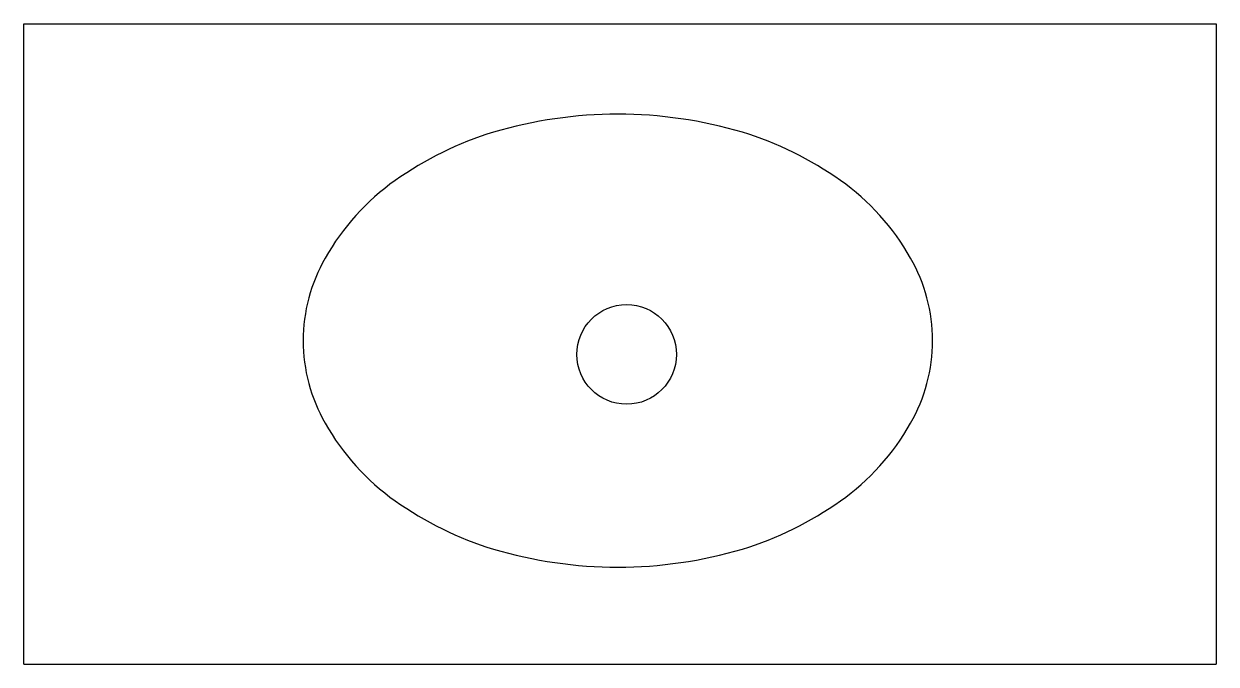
# Model space of a CAD drawing. Header units: metres. Extents: x 22373 to 23559, y -134576 to -133938.
import ezdxf

# ---------------------------------------------------------------- set-up
doc = ezdxf.new("R2010")
doc.units = ezdxf.units.M
doc.layers.add('DET1', color=1, linetype='Continuous')
doc.layers.add('R', color=3, linetype='Continuous')

msp = doc.modelspace()

# ---------------------------------------------------------------- linework, layer by layer
at = {"layer": 'DET1'}
msp.add_lwpolyline([(22650.8, -134253.77, 0.13), (22672.75, -134335.94, 0.11), (22742.52, -134413.23, 0.08), (22840.07, -134461.2, 0.07), (22963.95, -134479.28, 0.07), (23087.83, -134461.2, 0.08), (23185.38, -134413.23, 0.11), (23255.15, -134335.94, 0.13), (23277.1, -134253.77, 0.13), (23255.15, -134171.6, 0.11), (23185.38, -134094.31, 0.08), (23087.83, -134046.34, 0.07), (22963.95, -134028.26, 0.07), (22840.07, -134046.34, 0.08), (22742.52, -134094.31, 0.11), (22672.75, -134171.6, 0.13)], format="xyb", close=True, dxfattribs=at)
msp.add_circle((22972.63, -134267.47), 49.57, dxfattribs=at)
at = {"layer": 'R'}
for p, q in [((22372.97, -133938.5), (23559.14, -133938.5)), ((22372.97, -134575.68), (22372.97, -133938.5)), ((23559.14, -133938.5), (23559.14, -134575.68)), ((22372.97, -134575.68), (23559.14, -134575.68))]:
    msp.add_line(p, q, dxfattribs=at)

doc.saveas('drawing.dxf')
